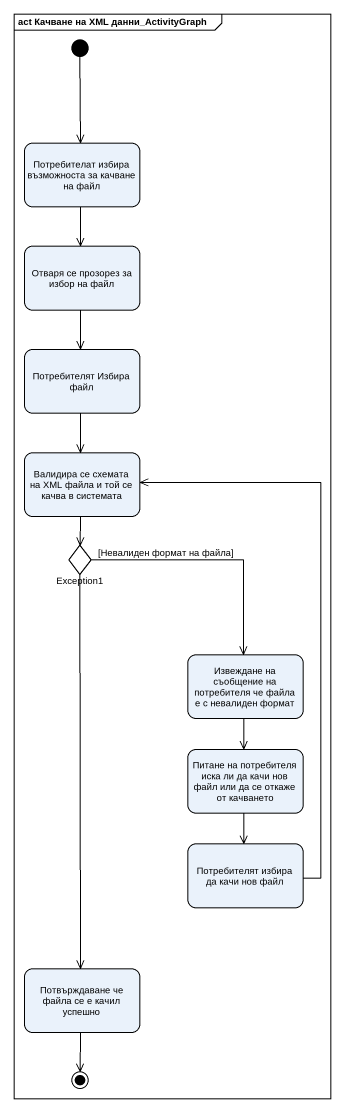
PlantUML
@startuml
mainframe act Качване на XML данни_ActivityGraph
hide empty description
state "Потребителат избира възможноста за качване на файл" as Потребителат_избира
state "Отваря се прозорез за избор на файл" as Отваря_се_прозорез_за_избор
state "Потребителят Избира файл" as Потребителят_Избира_файл
state "Валидира се схемата на XML файла и той се качва в системата" as Валидира_се_схемата_на_XML
state Exception1 <<choice>>
state "Извеждане на съобщение на потребителя че файла е с невалиден формат" as Извеждане_на_съобщение_на
state "Питане на потребителя иска ли да качи нов файл или да се откаже от качването" as Питане_на_потребителя_иска
state "Потребителят избира да качи нов файл" as Потребителят_избира_да_качи
state "Потвърждаване че файла се е качил успешно" as Потвърждаване_че_файла_се_е
[*] --> Потребителат_избира
Потребителат_избира --> Отваря_се_прозорез_за_избор
Отваря_се_прозорез_за_избор --> Потребителят_Избира_файл
Потребителят_Избира_файл --> Валидира_се_схемата_на_XML
Валидира_се_схемата_на_XML --> Exception1
Exception1 --> Извеждане_на_съобщение_на : [Невалиден формат на файла]
Exception1 --> Потвърждаване_че_файла_се_е
Извеждане_на_съобщение_на --> Питане_на_потребителя_иска
Питане_на_потребителя_иска --> Потребителят_избира_да_качи
Потребителят_избира_да_качи -up-> Валидира_се_схемата_на_XML
Потвърждаване_че_файла_се_е --> [*]
@enduml
